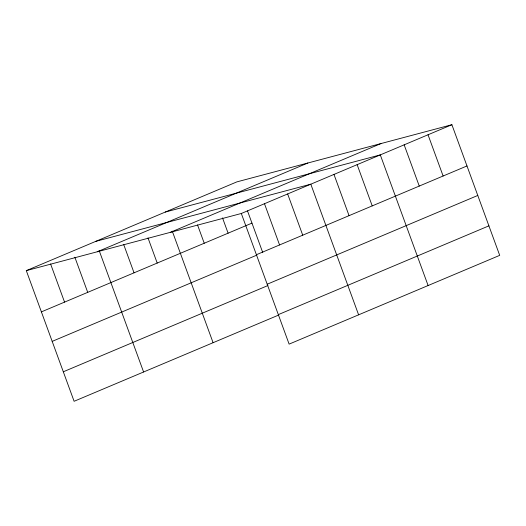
<?xml version="1.0" encoding="UTF-8"?>
<svg xmlns="http://www.w3.org/2000/svg" width="526" height="526" viewBox="0 0 526 526"><rect width="100%" height="100%" fill="white"/><g stroke="black" fill="none" stroke-linecap="round" stroke-linejoin="round"><path stroke-width="0.79" d="M26.3 270.64L236.878 181.878L451.893 124.715L499.7 255.36L289.122 344.122L241.316 213.484L26.3 270.64L74.107 401.285L278.721 315.035M97.251 251.776L307.835 163.014M170.358 232.347L380.936 143.578M241.316 213.484L451.893 124.715M41.39 311.879L251.974 223.116M256.405 254.715L466.983 165.953M52.186 341.381L256.8 255.136M267.201 284.224L477.779 195.455M63.311 371.783L267.925 285.533M278.326 314.62L488.904 225.851M165.282 212.057L380.298 154.894L428.105 285.539M95.791 241.349L310.807 184.185L358.614 314.831M428.026 134.774L443.116 176.013M404.159 144.834L419.255 186.072M357.134 164.658L372.224 205.896M333.971 174.422L349.06 215.66M287.643 193.949L302.733 235.188M264.479 203.72L279.569 244.952M247.496 210.9L262.77 252.618M222.518 217.902L228.106 233.176M197.533 224.911L204.239 243.236M172.272 231.151L213.089 342.702M147.99 237.857L157.208 263.059M123.709 244.57L134.045 272.823M99.144 250.514L143.598 371.994M74.863 257.227L87.717 292.351M50.581 263.934L64.553 302.115"/></g></svg>
